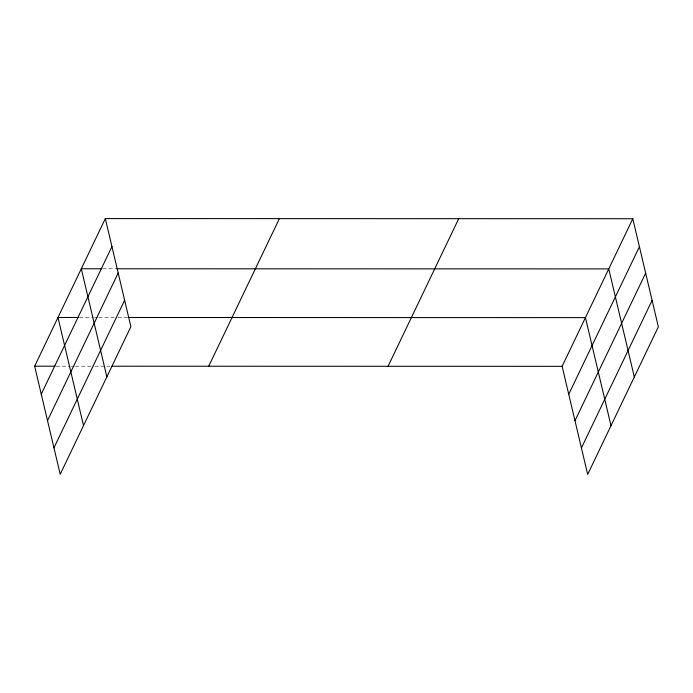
<?xml version="1.0" encoding="UTF-8"?>
<svg xmlns="http://www.w3.org/2000/svg" width="693" height="693" viewBox="0 0 693 693"><rect width="100%" height="100%" fill="white"/><g stroke="black" fill="none" stroke-linecap="round" stroke-linejoin="round"><path stroke-width="0.52" stroke-dasharray="3.46 2.6" d="M102.789 268.771L115.679 268.78M79.461 317.489L93.434 317.489M94.508 317.489L97.73 317.489M98.804 317.489L117.074 317.498M118.148 317.498L127.815 317.498M56.142 366.199L70.106 366.199M71.18 366.199L74.402 366.199M75.476 366.199L93.746 366.207M94.82 366.207L109.866 366.216"/><path stroke-width="1.04" d="M105.327 218.581L130.882 326.672L60.204 474.281L34.65 366.19L105.327 218.581L632.796 218.719L658.35 326.81L587.673 474.419L562.118 366.328L632.796 218.719M41.259 394.161L111.945 246.552M47.514 420.599L118.191 272.99M53.95 447.843L124.627 300.234M208.714 366.242L279.392 218.624M388.054 366.285L458.731 218.676M568.728 394.3L639.414 246.691M574.982 420.738L645.659 273.129M581.418 447.981L652.104 300.372M101.715 268.771L81.298 268.771L106.852 376.862M116.753 268.78L608.766 268.91L634.32 376.992M78.387 317.489L57.978 317.481L83.524 425.571M128.889 317.498L585.446 317.619L610.992 425.71M34.65 366.19L55.068 366.199M112.015 366.216L562.118 366.328"/></g></svg>
